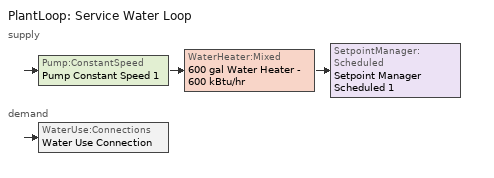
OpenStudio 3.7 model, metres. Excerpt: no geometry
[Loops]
PlantLoop 'Service Water Loop'
 supply: Pump:ConstantSpeed 'Pump Constant Speed 1' > WaterHeater:Mixed '600 gal Water Heater - 600 kBtu/hr' > SetpointManager:Scheduled 'Setpoint Manager Scheduled 1'
 demand: WaterUse:Connections 'Water Use Connection'
[WaterUse:Equipment:Definition]
MURB_Service Hot Water GENERAL: Peak Flow Rate {m3/s}=0.0001; Target Temperature Schedule=60.0C Hot Water; Sensible Fraction Schedule=0.2 Hot Water Sensible Fraction; Latent Fraction Schedule=0.05 Hot Water Latent Fraction
[PlantLoop]
Service Water Loop: Glycol Concentration=0; Maximum Loop Temperature {C}=60; Minimum Loop Temperature {C}=10; Plant Loop Volume {m3}=Autocalculate; Load Distribution Scheme=Optimal
[Sizing:Plant]
Service Water Loop: Loop Type=Heating; Design Loop Exit Temperature {C}=60; Loop Design Temperature Difference {deltaC}=5; Sizing Option=NonCoincident; Zone Timesteps in Averaging Window=1; Coincident Sizing Factor Mode=None
[SetpointManager:Scheduled]
Setpoint Manager Scheduled 1: Control Variable=Temperature; Schedule=SHW_Temperature_140F
[Pump:ConstantSpeed]
Pump Constant Speed 1: Rated Flow Rate {m3/s}=autosize; Rated Pump Head {Pa}=29891; Rated Power Consumption {W}=autosize; Motor Efficiency=0.9; Fraction of Motor Inefficiencies to Fluid Stream=0; Pump Control Type=Intermittent; Design Power Sizing Method=PowerPerFlowPerPressure; Design Electric Power per Unit Flow Rate {W/(m3/s)}=348701.1; Design Shaft Power per Unit Flow Rate per Unit Head {W-s/m3-Pa}=1.28205
[WaterHeater:Mixed]
600 gal Water Heater - 600 kBtu/hr: Tank Volume {m3}=2.27125; Setpoint Temperature Schedule=SHW_Temperature_140F; Deadband Temperature Difference {deltaC}=5; Maximum Temperature Limit {C}=82.22222; Heater Control Type=Cycle; Heater Maximum Capacity {W}=175842; Heater Fuel Type=NaturalGas; Heater Thermal Efficiency=0.801543; Off Cycle Parasitic Fuel Consumption Rate {W}=2562; Off Cycle Parasitic Fuel Type=NaturalGas; Off Cycle Parasitic Heat Fraction to Tank=0.8; On Cycle Parasitic Fuel Consumption Rate {W}=2562; On Cycle Parasitic Fuel Type=NaturalGas; Ambient Temperature Indicator=Schedule; Ambient Temperature Schedule=Water Heater Ambient Temp Schedule - 70F; Off Cycle Loss Coefficient to Ambient Temperature {W/K}=6; On Cycle Loss Coefficient to Ambient Temperature {W/K}=6; Use Side Effectiveness=1; Source Side Effectiveness=1; Use Side Design Flow Rate {m3/s}=autosize; Source Side Design Flow Rate {m3/s}=autosize; Indirect Water Heating Recovery Time {hr}=1.5; Source Side Flow Control Mode=IndirectHeatPrimarySetpoint
[WaterHeater:Sizing]
600 gal Water Heater - 600 kBtu/hr: Design Mode=PeakDraw; Time Storage Can Meet Peak Draw {hr}=0.538503; Time for Tank Recovery {hr}=0; Nominal Tank Volume for Autosizing Plant Connections {m3}=1
[WaterUse:Equipment]
Water Use Equipment 1: Water Use Equipment Definition=MURB_Service Hot Water GENERAL
[WaterUse:Connections]
Water Use Connection: Hot Water Supply Temperature Schedule=MURB hot water equipment schedule; Water Use Equipment Name 1=Water Use Equipment 1
[Schedule:Ruleset]
Name | Default Day Schedule | Summer Design Day Schedule | Winter Design Day Schedule
MURB hot water equipment schedule | Medium Office Hot Water Equipment Default Schedule 1 | Medium Office Hot Water Equipment Summer Design Day Schedule 2 | Medium Office Hot Water Equipment Winter Design Day Schedule 2
60.0C Hot Water | Schedule Day 46
0.2 Hot Water Sensible Fraction | Schedule Day 47
0.05 Hot Water Latent Fraction | Schedule Day 48
SHW_Temperature_140F | SHW_Temperature_140F_Default | SHW_Temperature_140F_Summer_Design_Day | SHW_Temperature_140F_Winter_Design_Day
Water Heater Ambient Temp Schedule - 70F | Water Heater Ambient Temp Schedule - 70F_Default | Water Heater Ambient Temp Schedule - 70F_Summer_Design_Day | Water Heater Ambient Temp Schedule - 70F_Winter_Design_Day
[Schedule:Day]
Medium Office Hot Water Equipment Default Schedule 1: 1, 0, 0.04, 2, 0, 0.04, 3, 0, 0.04, 4, 0, 0.04, 5, 0, 0.04, 6, 0, 0.07, 7, 0, 0.04, 8, 0, 0.04, 9, 0, 0.04, 10, 0, 0.04, 11, 0, 0.04, 12, 0, 0.06, 13, 0, 0.06, 14, 0, 0.09, 15, 0, 0.06, 16, 0, 0.04, 17, 0, 0.04, 18, 0, 0.04, 19, 0, 0.04, 20, 0, 0.04, 21, 0, 0.04, 22, 0, 0.07, 23, 0, 0.04, 24, 0, 0.04
Medium Office Hot Water Equipment Summer Design Day Schedule 2: 1, 0, 0.05, 2, 0, 0.05, 3, 0, 0.05, 4, 0, 0.05, 5, 0, 0.05, 6, 0, 0.08, 7, 0, 0.07, 8, 0, 0.19, 9, 0, 0.35, 10, 0, 0.38, 11, 0, 0.39, 12, 0, 0.47, 13, 0, 0.57, 14, 0, 0.54, 15, 0, 0.34, 16, 0, 0.33, 17, 0, 0.44, 18, 0, 0.26, 19, 0, 0.21, 20, 0, 0.15, 21, 0, 0.17, 22, 0, 0.08, 23, 0, 0.05, 24, 0, 0.05
Medium Office Hot Water Equipment Winter Design Day Schedule 2: 1, 0, 0.058024, 2, 0, 0.05, 3, 0, 0.05, 4, 0, 0.05, 5, 0, 0.05, 6, 0, 0.08, 7, 0, 0.07, 8, 0, 0.11, 9, 0, 0.15, 10, 0, 0.21, 11, 0, 0.19, 12, 0, 0.23, 13, 0, 0.2, 14, 0, 0.19, 15, 0, 0.15, 16, 0, 0.13, 17, 0, 0.14, 18, 0, 0.0784316, 19, 0, 0.0784316, 20, 0, 0.0784316, 21, 0, 0.0784316, 22, 0, 0.09, 23, 0, 0.05, 24, 0, 0.05
Friday 2: 1, 0, 0.37, 2, 0, 0.27, 3, 0, 0.19, 4, 0, 0.16, 5, 0, 0.2, 6, 0, 0.28, 7, 0, 0.53, 8, 0, 0.77, 9, 0, 0.89, 10, 0, 0.83, 11, 0, 0.78, 12, 0, 0.72, 13, 0, 0.71, 14, 0, 0.63, 15, 0, 0.55, 16, 0, 0.57, 17, 0, 0.65, 18, 0, 0.75, 19, 0, 0.82, 20, 0, 0.83, 21, 0, 0.79, 22, 0, 0.78, 23, 0, 0.69, 24, 0, 0.57
Weekday 2: 1, 0, 0.321315, 2, 0, 0.234675, 3, 0, 0.18, 4, 0, 0.17, 5, 0, 0.19, 6, 0, 0.3, 7, 0, 0.56, 8, 0, 0.84, 9, 0, 0.88, 10, 0, 0.72, 11, 0, 0.67, 12, 0, 0.64, 13, 0, 0.62, 14, 0, 0.55, 15, 0, 0.5, 16, 0, 0.55, 17, 0, 0.86, 18, 0, 0.97, 19, 0, 1, 20, 0, 0.99, 21, 0, 0.9, 22, 0, 0.74, 23, 0, 0.72, 24, 0, 0.49
Medium Office Hot Water Equipment Weekends 2: 1, 0, 0.37, 2, 0, 0.26, 3, 0, 0.2, 4, 0, 0.16, 5, 0, 0.16, 6, 0, 0.2, 7, 0, 0.31, 8, 0, 0.48, 9, 0, 0.73, 10, 0, 0.89, 11, 0, 0.9, 12, 0, 0.91, 13, 0, 0.87, 14, 0, 0.8, 15, 0, 0.72, 16, 0, 0.69, 17, 0, 0.72, 18, 0, 0.8, 19, 0, 0.9, 20, 0, 0.93, 21, 0, 0.89, 22, 0, 0.85, 23, 0, 0.72, 24, 0, 0.53
Schedule Day 46; SHW_Temperature_140F_Default; SHW_Temperature_140F_Summer_Design_Day; SHW_Temperature_140F_Winter_Design_Day: 24, 0, 60
Schedule Day 47: 24, 0, 0.2
Schedule Day 48: 24, 0, 0.05
Water Heater Ambient Temp Schedule - 70F_Default; Water Heater Ambient Temp Schedule - 70F_Summer_Design_Day; Water Heater Ambient Temp Schedule - 70F_Winter_Design_Day: 24, 0, 21.11
[Schedule:Rule] Schedule Ruleset=MURB hot water equipment schedule
Name | Rule Order | Day Schedule | Apply Friday | Apply Monday | Apply Tuesday | Apply Wednesday | Apply Thursday | Apply Sunday | Apply Saturday
Friday 1 | 0 | Friday 2 | Yes
Schedule Rule 447 | 1 | Weekday 2 |  | Yes | Yes | Yes | Yes
Weekend 1 | 2 | Medium Office Hot Water Equipment Weekends 2 |  |  |  |  |  | Yes | Yes
